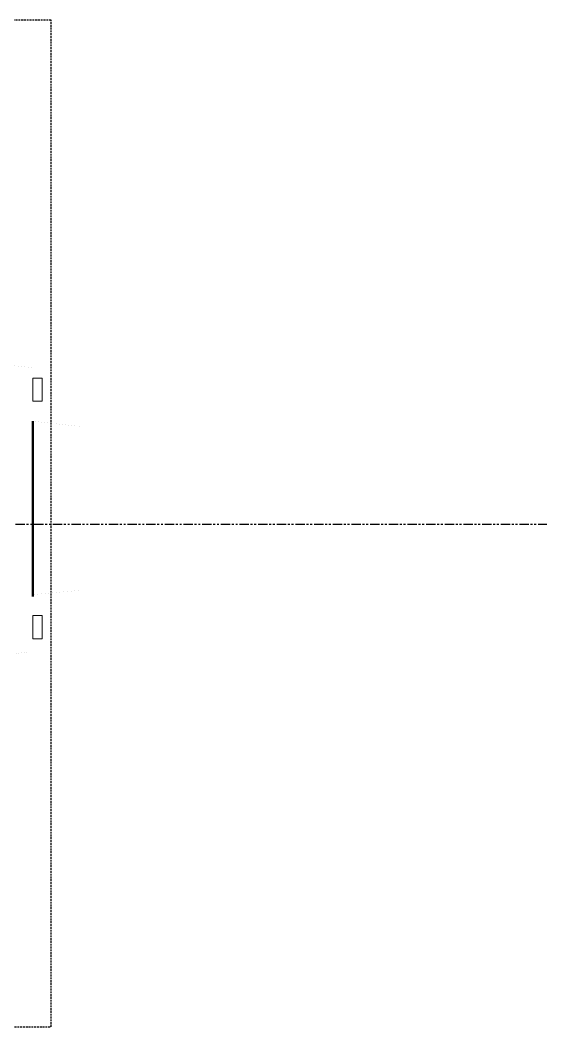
# Model space of a CAD drawing. Header units: inches. Extents: x 0 to 235202, y 0 to 361577.
# Drawn here: x 129441 to 130139, y 308002 to 309350 of the extents above; entities that cross this region are included whole.
import ezdxf

# ---------------------------------------------------------------- set-up
doc = ezdxf.new("R2010")
doc.units = ezdxf.units.IN
doc.header["$MEASUREMENT"] = 0
doc.linetypes.add('HIDDEN', pattern=[0.375, 0.25, -0.125])
doc.linetypes.add('PHANTOM2', pattern=[1.25, 0.625, -0.125, 0.125, -0.125, 0.125, -0.125])
doc.layers.add('DIM', color=251, linetype='Continuous', lineweight=0)

# ---------------------------------------------------------------- blocks, each defined once
blk = doc.blocks.new('PUMP NEW')
at = {"layer": 'DIM', "color": 5, "lineweight": 50}
blk.add_line((9207.8, 232801.3), (9207.8, 232566.7), dxfattribs=at)
at = {"layer": 'DIM', "color": 5, "lineweight": 50, "const_width": 0.0428}
blk.add_lwpolyline([(9173.3, 232488.8), (9207.8, 232493.2), (9207.8, 232569.2), (9273.4, 232575.1), (9273.4, 232793.9), (9207.8, 232801.3), (9207.8, 232873), (9173.3, 232876.4)], dxfattribs=at)
at = {"layer": 'DIM', "linetype": 'Continuous'}
for points in [[(9207.8, 232858.7), (9220.1, 232858.7), (9220.1, 232828), (9207.8, 232828)], [(9207.8, 232510.2), (9220.1, 232510.2), (9220.1, 232541), (9207.8, 232541)]]:
    blk.add_lwpolyline(points, close=True, dxfattribs=at)

msp = doc.modelspace()

# ---------------------------------------------------------------- linework, layer by layer
at = {"color": 8, "linetype": 'PHANTOM2', "ltscale": 20}
msp.add_line((151422.4, 308674.6), (124969, 308674.6), dxfattribs=at)
at = {"layer": 'DIM', "color": 8, "linetype": 'HIDDEN', "lineweight": 25, "ltscale": 10}
for p, q in [((129482.6, 309349.5), (126482.6, 309349.5)), ((129482.6, 308002), (129482.6, 309349.5)), ((126482.6, 308002), (129482.6, 308002))]:
    msp.add_line(p, q, dxfattribs=at)

# ---------------------------------------------------------------- block references
at = {"color": 1}
msp.add_blockref('PUMP NEW', (120250.6, 76011.4), dxfattribs=at)

doc.saveas('drawing.dxf')
